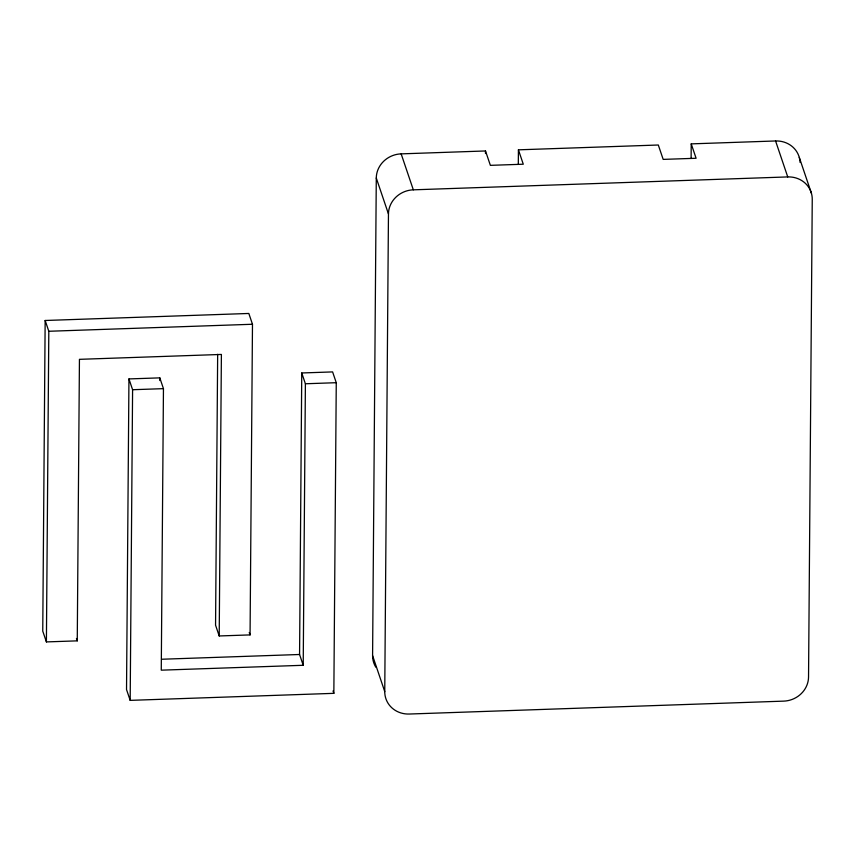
<?xml version="1.0" encoding="UTF-8"?>
<svg xmlns="http://www.w3.org/2000/svg" width="855" height="855" viewBox="0 0 855 855"><rect width="100%" height="100%" fill="white"/><g stroke="black" fill="none" stroke-linecap="round" stroke-linejoin="round"><path stroke-width="1.28" d="M45.155 320.486L42.75 631.129L46.405 641.913L77.26 640.855L79.44 359.335L221.392 354.44L219.211 635.96L250.066 634.902L252.482 324.259L248.826 313.464L45.155 320.486L48.81 331.27L46.405 641.913M128.945 378.925L126.529 689.568L130.184 700.363L333.845 693.341L336.261 382.698L332.606 371.914L301.751 372.972L299.571 654.492L303.215 665.286L161.264 670.17L163.455 388.651L159.8 377.867L128.945 378.925L132.589 389.72L130.184 700.363M159.778 380.539L159.8 377.867M217.662 354.323L215.556 625.176L219.211 635.96M303.215 665.286L305.395 383.767L301.751 372.972M375.805 667.167A24.859 23.128 -18.7 0 1 372.588 655.625L376.286 178.011A24.859 23.128 -18.7 0 1 401.155 153.868L485.501 150.961L490.375 165.346L523.281 164.213L518.419 149.828L658.307 145.008L663.181 159.393L696.098 158.261L691.225 143.875L775.571 140.968A24.859 23.128 -18.7 0 1 799.735 159.383M775.571 140.968L787.744 176.921A24.859 23.128 -18.7 0 1 812.25 199.375L808.541 676.989A24.859 23.128 -18.7 0 1 783.682 701.132L409.256 714.032A24.859 23.128 -18.7 0 1 384.75 691.588L388.459 213.974L376.286 178.011M485.48 153.547L485.501 150.961M518.312 164.064L518.419 149.828M691.118 158.111L691.225 143.875M388.459 213.974A24.859 23.128 -18.7 0 1 413.328 189.831L787.744 176.921M48.81 331.27L252.482 324.259M132.589 389.72L163.455 388.651M305.395 383.767L336.261 382.698M161.595 659.248L299.571 654.492M799.286 157.416L811.459 193.369M401.155 153.868L413.328 189.831M372.588 655.625L384.75 691.588M333.033 690.947L333.845 693.341M249.254 632.497L250.066 634.902M76.448 638.461L77.26 640.855M799.895 160.377A24.859 23.128 -18.7 0 1 800.066 162.397"/></g></svg>
